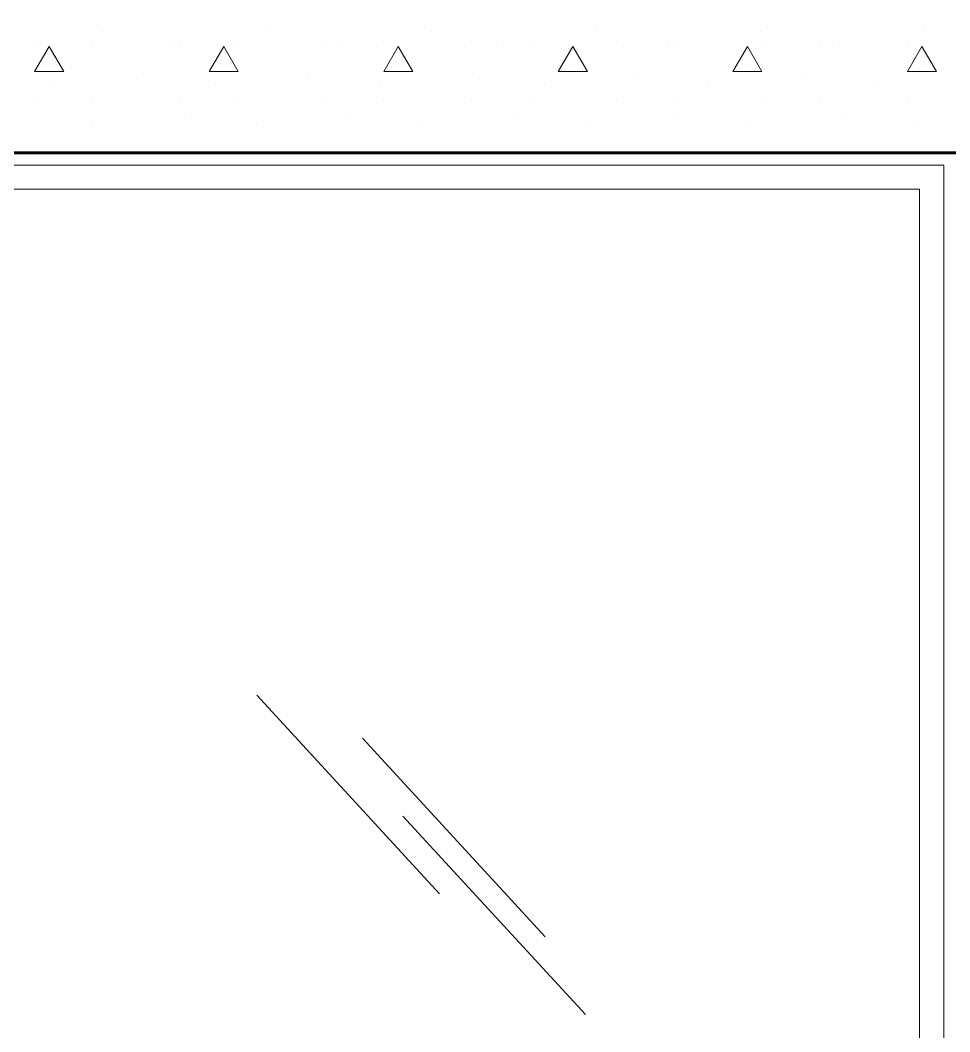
# Model space of a CAD drawing. Header units: metres. Extents: x -50 to 76, y -61 to 14.
# Drawn here: x 36.854 to 38.771, y -37.658 to -35.573 of the extents above; entities that cross this region are included whole.
import ezdxf

# ---------------------------------------------------------------- set-up
doc = ezdxf.new("R2010")
doc.units = ezdxf.units.M
doc.header["$MEASUREMENT"] = 0
for name, color, linetype, lineweight in [('1 ACHURADO PLACAS', 45, 'Continuous', 15), ('1 CALCAS', 255, 'Continuous', 60), ('1 VENTTANAS', 2, 'Continuous', 18), ('COTA10', 153, 'Continuous', 13)]:
    doc.layers.add(name, color=color, linetype=linetype, lineweight=lineweight)

msp = doc.modelspace()

# ---------------------------------------------------------------- linework, layer by layer
at = {"layer": '1 ACHURADO PLACAS'}
for p, q in [((37.0231, -35.5968), (37.0231, -35.5968)), ((37.3625, -35.5968), (37.3625, -35.5968)), ((37.7019, -35.5968), (37.7019, -35.5968)), ((38.0413, -35.5968), (38.0413, -35.5968)), ((38.3807, -35.5968), (38.3807, -35.5968)), ((38.7201, -35.5968), (38.7201, -35.5968)), ((36.8838, -35.6163), (36.8838, -35.6163)), ((36.8838, -35.6786), (36.9138, -35.6267)), ((36.9438, -35.6786), (36.9138, -35.6267)), ((37.0038, -35.6163), (37.0038, -35.6163)), ((37.1716, -35.618), (37.1716, -35.618)), ((37.1838, -35.6163), (37.1838, -35.6163)), ((37.2438, -35.6786), (37.2738, -35.6267)), ((37.3038, -35.6786), (37.2738, -35.6267)), ((37.3038, -35.6163), (37.3038, -35.6163)), ((37.4838, -35.6163), (37.4838, -35.6163)), ((37.511, -35.618), (37.511, -35.618)), ((37.6038, -35.6163), (37.6038, -35.6163)), ((37.6038, -35.6786), (37.6338, -35.6267)), ((37.6638, -35.6786), (37.6338, -35.6267)), ((37.7838, -35.6163), (37.7838, -35.6163)), ((37.8504, -35.618), (37.8504, -35.618)), ((37.9038, -35.6163), (37.9038, -35.6163)), ((37.9638, -35.6786), (37.9938, -35.6267)), ((38.0238, -35.6786), (37.9938, -35.6267)), ((38.0838, -35.6163), (38.0838, -35.6163)), ((38.1898, -35.618), (38.1898, -35.618)), ((38.2038, -35.6163), (38.2038, -35.6163)), ((38.3238, -35.6786), (38.3538, -35.6267)), ((38.3838, -35.6786), (38.3538, -35.6267)), ((38.3838, -35.6163), (38.3838, -35.6163)), ((38.5038, -35.6163), (38.5038, -35.6163)), ((38.5292, -35.618), (38.5292, -35.618)), ((38.6838, -35.6163), (38.6838, -35.6163)), ((38.6838, -35.6786), (38.7138, -35.6267)), ((38.7438, -35.6786), (38.7138, -35.6267)), ((36.8838, -35.6786), (36.9438, -35.6786)), ((37.1079, -35.6816), (37.1079, -35.6816)), ((37.2438, -35.6786), (37.3038, -35.6786)), ((37.4473, -35.6816), (37.4473, -35.6816)), ((37.6038, -35.6786), (37.6638, -35.6786)), ((37.7867, -35.6816), (37.7867, -35.6816)), ((37.9638, -35.6786), (38.0238, -35.6786)), ((38.1262, -35.6816), (38.1262, -35.6816)), ((38.3238, -35.6786), (38.3838, -35.6786)), ((38.4656, -35.6816), (38.4656, -35.6816)), ((38.6838, -35.6786), (38.7438, -35.6786)), ((36.917, -35.7028), (36.917, -35.7028)), ((37.2564, -35.7028), (37.2564, -35.7028)), ((37.5958, -35.7028), (37.5958, -35.7028)), ((37.9352, -35.7028), (37.9352, -35.7028)), ((38.2746, -35.7028), (38.2746, -35.7028)), ((38.6141, -35.7028), (38.6141, -35.7028)), ((36.8838, -35.7363), (36.8838, -35.7363)), ((37.0038, -35.7363), (37.0038, -35.7363)), ((37.1838, -35.7363), (37.1838, -35.7363)), ((37.3038, -35.7363), (37.3038, -35.7363)), ((37.4838, -35.7363), (37.4838, -35.7363)), ((37.6038, -35.7363), (37.6038, -35.7363)), ((37.7838, -35.7363), (37.7838, -35.7363)), ((37.9038, -35.7363), (37.9038, -35.7363)), ((38.0838, -35.7363), (38.0838, -35.7363)), ((38.2038, -35.7363), (38.2038, -35.7363)), ((38.3838, -35.7363), (38.3838, -35.7363)), ((38.5038, -35.7363), (38.5038, -35.7363)), ((38.6838, -35.7363), (38.6838, -35.7363)), ((37.1928, -35.7665), (37.1928, -35.7665)), ((37.5322, -35.7665), (37.5322, -35.7665)), ((37.8716, -35.7665), (37.8716, -35.7665)), ((38.211, -35.7665), (38.211, -35.7665)), ((38.5504, -35.7665), (38.5504, -35.7665)), ((37.0019, -35.7877), (37.0019, -35.7877)), ((37.3413, -35.7877), (37.3413, -35.7877)), ((37.6807, -35.7877), (37.6807, -35.7877)), ((38.0201, -35.7877), (38.0201, -35.7877)), ((38.3595, -35.7877), (38.3595, -35.7877)), ((38.6989, -35.7877), (38.6989, -35.7877))]:
    msp.add_line(p, q, dxfattribs=at)
at = {"layer": '1 CALCAS'}
msp.add_lwpolyline([(34.9338, -35.5463), (40.4338, -35.5463), (40.4338, -35.8463), (34.9338, -35.8463)], close=True, dxfattribs=at)
at = {"layer": '1 VENTTANAS'}
for points in [[(37.9024, -38.7713), (38.7588, -38.7713), (38.7588, -35.8713), (35.2588, -35.8713), (35.2588, -38.7713), (37.8417, -38.7713)], [(38.7088, -38.0017), (38.7088, -35.9213), (35.3088, -35.9213), (35.3088, -38.7213), (36.2431, -38.7213)]]:
    msp.add_lwpolyline(points, dxfattribs=at)
at = {"layer": 'COTA10'}
for p, q in [((37.7188, -37.3736), (37.3422, -36.9642)), ((37.9367, -37.4622), (37.56, -37.0527)), ((38.0198, -37.6226), (37.6431, -37.2132))]:
    msp.add_line(p, q, dxfattribs=at)

doc.saveas('drawing.dxf')
